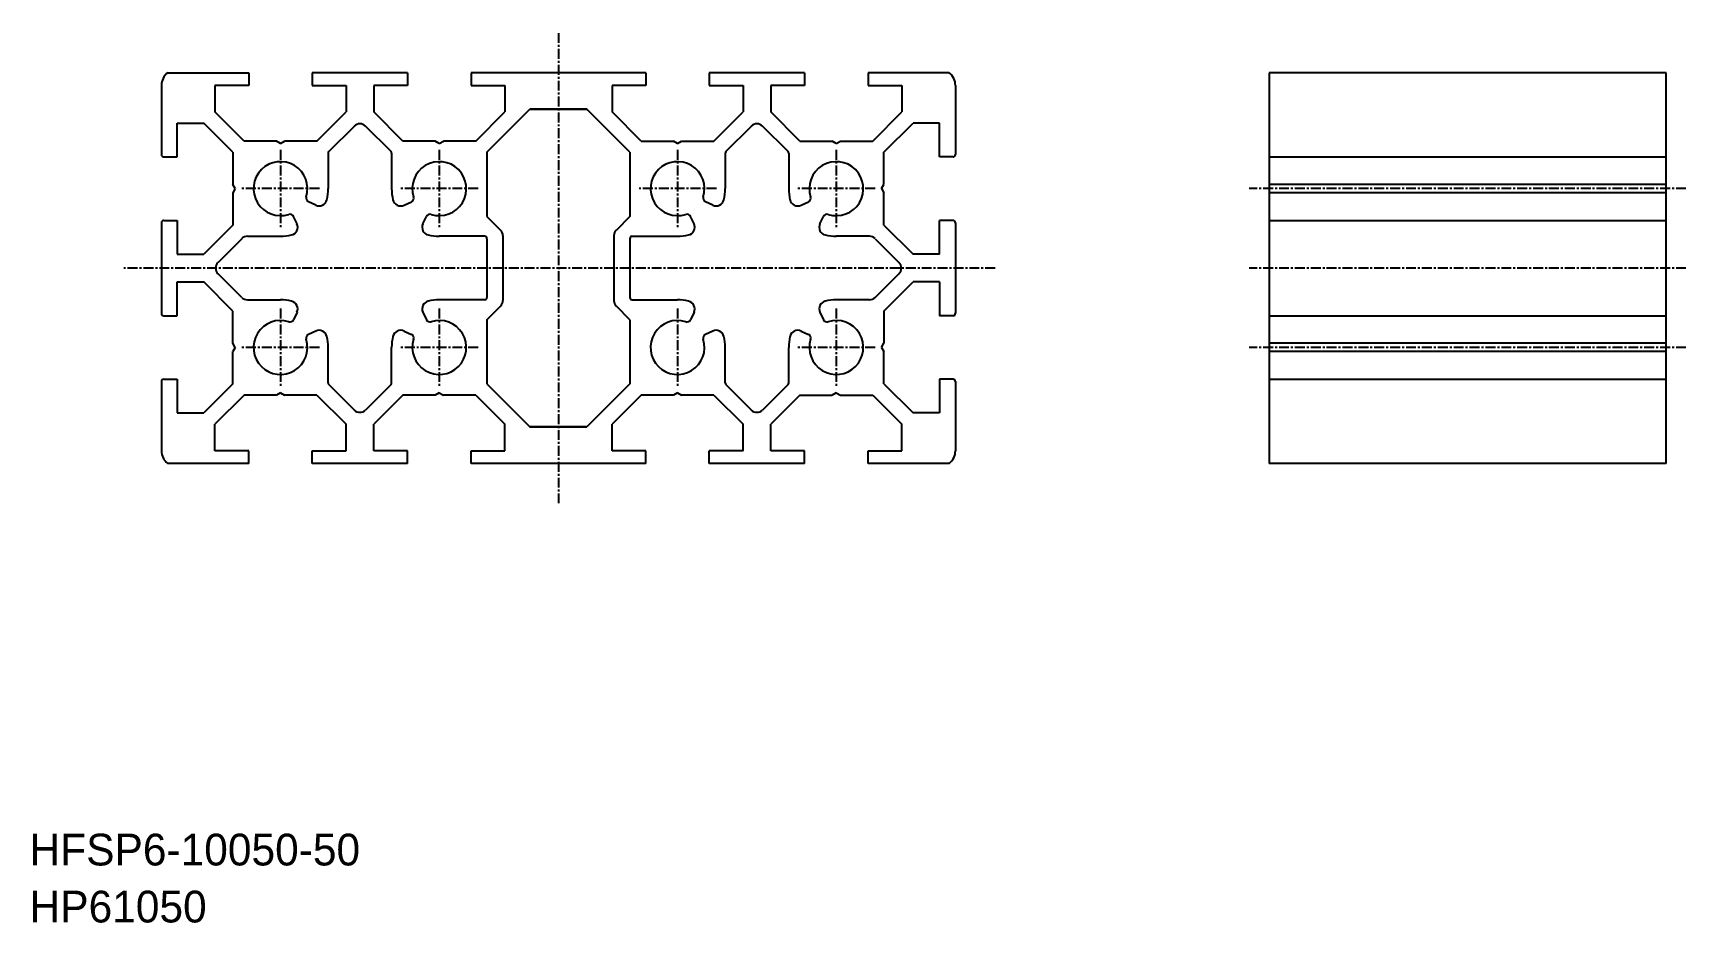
# Model space of a CAD drawing. Extents: x 0 to 209, y 8 to 120.
import ezdxf

# ---------------------------------------------------------------- set-up
doc = ezdxf.new("R2010")
doc.units = 0
doc.linetypes.add('CENTER', pattern=[2, 1.25, -0.25, 0.25, -0.25])
doc.layers.get('0').update_dxf_attribs({"linetype": 'CONTINUOUS'})
doc.layers.add('CENTER', color=1, linetype='CENTER')

msp = doc.modelspace()

# ---------------------------------------------------------------- linework, layer by layer
at = {"color": 7, "linetype": 'CONTINUOUS'}
for p, q in [((17.4, 114.84), (27.6, 114.84)), ((27.6, 114.84), (27.6, 113.24)), ((35.6, 114.84), (35.6, 113.24)), ((47.6, 114.84), (35.6, 114.84)), ((47.6, 114.84), (47.6, 113.24)), ((55.6, 114.84), (55.6, 113.24)), ((77.6, 114.84), (55.6, 114.84)), ((77.6, 114.84), (77.6, 113.24)), ((85.6, 114.84), (85.6, 113.24)), ((97.6, 114.84), (85.6, 114.84)), ((97.6, 114.84), (97.6, 113.24)), ((105.6, 114.84), (105.6, 113.24)), ((115.8, 114.84), (105.6, 114.84)), ((206.1, 114.84), (156.1, 114.84)), ((156.1, 114.84), (156.1, 65.64)), ((206.1, 65.64), (206.1, 114.84)), ((16.6, 113.24), (16.6, 104.54)), ((23.35, 113.24), (23.35, 109.9)), ((27.6, 113.24), (23.35, 113.24)), ((35.6, 113.24), (39.85, 113.24)), ((39.85, 113.24), (39.85, 109.9)), ((47.6, 113.24), (43.35, 113.24)), ((43.35, 113.24), (43.35, 109.9)), ((55.6, 113.24), (59.85, 113.24)), ((59.85, 113.24), (59.85, 109.9)), ((73.35, 113.24), (73.35, 109.9)), ((77.6, 113.24), (73.35, 113.24)), ((85.6, 113.24), (89.85, 113.24)), ((89.85, 113.24), (89.85, 109.9)), ((93.35, 113.24), (93.35, 109.9)), ((97.6, 113.24), (93.35, 113.24)), ((105.6, 113.24), (109.85, 113.24)), ((109.85, 113.24), (109.85, 109.9)), ((116.6, 113.24), (116.6, 104.54)), ((18.6, 108.49), (21.94, 108.49)), ((18.6, 104.24), (18.6, 108.49)), ((25.6, 104.82), (21.94, 108.49)), ((27.02, 106.24), (23.35, 109.9)), ((36.19, 106.24), (39.85, 109.9)), ((47.02, 106.24), (43.35, 109.9)), ((56.19, 106.24), (59.85, 109.9)), ((57.6, 104.82), (63.02, 110.24)), ((63.02, 110.24), (70.19, 110.24)), ((70.19, 110.24), (63.02, 110.24)), ((75.6, 104.82), (70.19, 110.24)), ((77.02, 106.24), (73.35, 109.9)), ((86.19, 106.24), (89.85, 109.9)), ((97.02, 106.24), (93.35, 109.9)), ((106.19, 106.24), (109.85, 109.9)), ((107.6, 104.82), (111.27, 108.49)), ((114.6, 108.49), (111.27, 108.49)), ((114.6, 104.24), (114.6, 108.49)), ((31.09, 106.24), (27.02, 106.24)), ((31.6, 105.94), (31.09, 106.24)), ((31.6, 105.94), (32.12, 106.24)), ((36.19, 106.24), (32.12, 106.24)), ((37.69, 104.91), (40.9, 108.12)), ((45.52, 104.91), (42.31, 108.12)), ((51.09, 106.24), (47.02, 106.24)), ((51.6, 105.94), (51.09, 106.24)), ((51.6, 105.94), (52.12, 106.24)), ((56.19, 106.24), (52.12, 106.24)), ((77.02, 106.24), (81.09, 106.24)), ((81.6, 105.94), (81.09, 106.24)), ((81.6, 105.94), (82.12, 106.24)), ((82.12, 106.24), (86.19, 106.24)), ((87.69, 104.91), (90.9, 108.12)), ((95.52, 104.91), (92.31, 108.12)), ((97.02, 106.24), (101.09, 106.24)), ((101.6, 105.94), (101.09, 106.24)), ((101.6, 105.94), (102.12, 106.24)), ((102.12, 106.24), (106.19, 106.24)), ((16.9, 104.24), (18.6, 104.24)), ((25.6, 104.82), (25.6, 100.76)), ((37.6, 104.7), (37.6, 100.24)), ((45.6, 104.7), (45.6, 100.24)), ((57.6, 104.82), (57.6, 96.74)), ((75.6, 104.82), (75.6, 96.74)), ((87.6, 104.7), (87.6, 100.24)), ((95.6, 104.7), (95.6, 100.24)), ((107.6, 100.76), (107.6, 104.82)), ((116.3, 104.24), (114.6, 104.24)), ((156.1, 104.24), (206.1, 104.24)), ((25.9, 100.24), (25.6, 100.76)), ((25.9, 100.24), (25.6, 99.72)), ((107.3, 100.24), (107.6, 100.76)), ((107.3, 100.24), (107.6, 99.72)), ((206.1, 100.76), (156.1, 100.76)), ((25.6, 99.72), (25.6, 95.65)), ((36.04, 98.17), (35.11, 98.6)), ((47.16, 98.17), (48.1, 98.6)), ((86.04, 98.17), (85.11, 98.6)), ((97.16, 98.17), (98.1, 98.6)), ((107.6, 95.65), (107.6, 99.72)), ((206.1, 99.72), (156.1, 99.72)), ((16.6, 95.94), (16.6, 84.54)), ((16.9, 96.24), (18.6, 96.24)), ((18.6, 96.24), (18.6, 91.99)), ((33.68, 95.8), (33.24, 96.73)), ((49.53, 95.8), (49.97, 96.73)), ((57.6, 96.74), (59.31, 95.03)), ((75.6, 96.74), (73.9, 95.03)), ((83.68, 95.8), (83.24, 96.73)), ((99.53, 95.8), (99.97, 96.73)), ((116.3, 96.24), (114.6, 96.24)), ((114.6, 91.99), (114.6, 96.24)), ((116.6, 95.94), (116.6, 84.54)), ((156.1, 96.24), (206.1, 96.24)), ((25.6, 95.65), (21.94, 91.99)), ((26.73, 93.94), (23.73, 90.94)), ((27.43, 94.24), (31.6, 94.24)), ((57.3, 94.24), (51.6, 94.24)), ((57.6, 93.94), (57.6, 86.54)), ((59.6, 94.32), (59.6, 86.15)), ((73.6, 94.32), (73.6, 86.15)), ((75.6, 93.94), (75.6, 86.54)), ((75.9, 94.24), (81.6, 94.24)), ((105.78, 94.24), (101.6, 94.24)), ((106.48, 93.94), (109.48, 90.94)), ((107.6, 95.65), (111.27, 91.99)), ((18.6, 91.99), (21.94, 91.99)), ((114.6, 91.99), (111.27, 91.99)), ((26.73, 86.53), (23.73, 89.53)), ((106.48, 86.53), (109.48, 89.53)), ((18.6, 88.49), (21.94, 88.49)), ((18.6, 84.24), (18.6, 88.49)), ((25.6, 84.82), (21.94, 88.49)), ((107.6, 84.82), (111.27, 88.49)), ((114.6, 88.49), (111.27, 88.49)), ((114.6, 88.49), (114.6, 84.24)), ((27.43, 86.24), (31.6, 86.24)), ((57.3, 86.24), (51.6, 86.24)), ((57.6, 83.74), (59.31, 85.44)), ((75.6, 83.74), (73.9, 85.44)), ((75.9, 86.24), (81.6, 86.24)), ((105.78, 86.24), (101.6, 86.24)), ((16.9, 84.24), (18.6, 84.24)), ((25.6, 80.76), (25.6, 84.82)), ((33.68, 84.68), (33.24, 83.74)), ((49.53, 84.68), (49.97, 83.74)), ((57.6, 83.74), (57.6, 75.65)), ((75.6, 83.74), (75.6, 75.65)), ((83.68, 84.68), (83.24, 83.74)), ((99.53, 84.68), (99.97, 83.74)), ((107.6, 84.82), (107.6, 80.76)), ((116.3, 84.24), (114.6, 84.24)), ((156.1, 84.24), (206.1, 84.24)), ((36.04, 82.31), (35.11, 81.87)), ((47.16, 82.31), (48.1, 81.87)), ((86.04, 82.31), (85.11, 81.87)), ((97.16, 82.31), (98.1, 81.87)), ((25.9, 80.24), (25.6, 80.76)), ((25.9, 80.24), (25.6, 79.72)), ((25.6, 75.65), (25.6, 79.72)), ((37.6, 75.78), (37.6, 80.24)), ((45.6, 75.78), (45.6, 80.24)), ((87.6, 75.78), (87.6, 80.24)), ((95.6, 75.78), (95.6, 80.24)), ((107.3, 80.24), (107.6, 80.76)), ((107.3, 80.24), (107.6, 79.72)), ((107.6, 75.65), (107.6, 79.72)), ((206.1, 80.76), (156.1, 80.76)), ((206.1, 79.72), (156.1, 79.72)), ((16.6, 75.94), (16.6, 67.24)), ((16.9, 76.24), (18.6, 76.24)), ((18.6, 76.24), (18.6, 71.99)), ((25.6, 75.65), (21.94, 71.99)), ((37.69, 75.56), (40.9, 72.36)), ((45.52, 75.56), (42.31, 72.36)), ((57.6, 75.65), (63.02, 70.24)), ((75.6, 75.65), (70.19, 70.24)), ((87.69, 75.56), (90.9, 72.36)), ((95.52, 75.56), (92.31, 72.36)), ((107.6, 75.65), (111.27, 71.99)), ((114.6, 76.24), (114.6, 71.99)), ((116.3, 76.24), (114.6, 76.24)), ((116.6, 75.94), (116.6, 67.24)), ((156.1, 76.24), (206.1, 76.24)), ((27.02, 74.24), (23.35, 70.57)), ((31.09, 74.24), (27.02, 74.24)), ((31.6, 74.54), (31.09, 74.24)), ((31.6, 74.54), (32.12, 74.24)), ((36.19, 74.24), (32.12, 74.24)), ((36.19, 74.24), (39.85, 70.57)), ((47.02, 74.24), (43.35, 70.57)), ((51.09, 74.24), (47.02, 74.24)), ((51.6, 74.54), (51.09, 74.24)), ((51.6, 74.54), (52.12, 74.24)), ((56.19, 74.24), (52.12, 74.24)), ((56.19, 74.24), (59.85, 70.57)), ((77.02, 74.24), (73.35, 70.57)), ((81.09, 74.24), (77.02, 74.24)), ((81.6, 74.54), (81.09, 74.24)), ((81.6, 74.54), (82.12, 74.24)), ((86.19, 74.24), (82.12, 74.24)), ((86.19, 74.24), (89.85, 70.57)), ((97.02, 74.24), (93.35, 70.57)), ((97.02, 74.24), (101.09, 74.24)), ((101.6, 74.54), (101.09, 74.24)), ((101.6, 74.54), (102.12, 74.24)), ((102.12, 74.24), (106.19, 74.24)), ((106.19, 74.24), (109.85, 70.57)), ((18.6, 71.99), (21.94, 71.99)), ((114.6, 71.99), (111.27, 71.99)), ((23.35, 67.24), (23.35, 70.57)), ((39.85, 67.24), (39.85, 70.57)), ((43.35, 67.24), (43.35, 70.57)), ((59.85, 67.24), (59.85, 70.57)), ((63.02, 70.24), (70.19, 70.24)), ((70.19, 70.24), (63.02, 70.24)), ((73.35, 67.24), (73.35, 70.57)), ((89.85, 67.24), (89.85, 70.57)), ((93.35, 67.24), (93.35, 70.57)), ((109.85, 67.24), (109.85, 70.57)), ((27.6, 67.24), (23.35, 67.24)), ((27.6, 65.64), (27.6, 67.24)), ((35.6, 67.24), (39.85, 67.24)), ((35.6, 65.64), (35.6, 67.24)), ((47.6, 67.24), (43.35, 67.24)), ((47.6, 65.64), (47.6, 67.24)), ((55.6, 67.24), (59.85, 67.24)), ((55.6, 65.64), (55.6, 67.24)), ((77.6, 67.24), (73.35, 67.24)), ((77.6, 65.64), (77.6, 67.24)), ((85.6, 65.64), (85.6, 67.24)), ((89.85, 67.24), (85.6, 67.24)), ((97.6, 67.24), (93.35, 67.24)), ((97.6, 65.64), (97.6, 67.24)), ((105.6, 67.24), (109.85, 67.24)), ((105.6, 65.64), (105.6, 67.24)), ((27.6, 65.64), (17.4, 65.64)), ((47.6, 65.64), (35.6, 65.64)), ((77.6, 65.64), (55.6, 65.64)), ((97.6, 65.64), (85.6, 65.64)), ((115.8, 65.64), (105.6, 65.64)), ((206.1, 65.64), (156.1, 65.64))]:
    msp.add_line(p, q, dxfattribs=at)
for centre, radius, start, end in [((18.6, 113.24), 2, 126.8699, 180), ((114.6, 113.24), 2, 0, 53.1301), ((41.6, 107.41), 1, 45, 135), ((91.6, 107.41), 1, 45, 135), ((16.9, 104.54), 0.3, 180, 270), ((37.9, 104.7), 0.3, 134.9998, 180), ((45.3, 104.7), 0.3, 0, 45.0001), ((87.9, 104.7), 0.3, 134.9999, 180), ((95.3, 104.7), 0.3, 0, 45.0002), ((116.3, 104.54), 0.3, 270, 0), ((31.6, 100.24), 3.4, 342.3659, 287.6341), ((51.6, 100.24), 3.4, 252.3659, 197.6341), ((81.6, 100.24), 3.4, 342.3659, 287.6341), ((101.6, 100.24), 3.4, 252.3659, 197.6341), ((31.6, 100.24), 6, 346.537, 0), ((51.6, 100.24), 6, 180, 193.463), ((81.6, 100.24), 6, 346.537, 0), ((101.6, 100.24), 6, 180, 193.463), ((35.32, 99.06), 0.5, 162.3659, 245), ((36.47, 99.07), 1, 245, 346.537), ((46.74, 99.07), 1, 193.463, 295), ((47.89, 99.06), 0.5, 294.9999, 17.6341), ((85.32, 99.06), 0.5, 162.3659, 245), ((86.47, 99.07), 1, 245, 346.537), ((96.74, 99.07), 1, 193.463, 295), ((97.89, 99.06), 0.5, 295, 17.6341), ((16.9, 95.94), 0.3, 90, 180), ((32.79, 96.52), 0.5, 25.0001, 107.6341), ((32.77, 95.38), 1, 283.4631, 25), ((50.44, 95.38), 1, 155, 256.5369), ((50.42, 96.52), 0.5, 72.3659, 155.0001), ((82.79, 96.52), 0.5, 25.0001, 107.6341), ((82.77, 95.38), 1, 283.4631, 25), ((100.44, 95.38), 1, 155, 256.5369), ((100.42, 96.52), 0.5, 72.3659, 154.9999), ((116.3, 95.94), 0.3, 0, 90), ((27.43, 93.24), 1, 90, 135), ((31.6, 100.24), 6, 270, 283.463), ((51.6, 100.24), 6, 256.537, 270), ((57.3, 93.94), 0.3, 0, 90), ((58.6, 94.32), 1, 0, 45), ((74.6, 94.32), 1, 135, 180), ((75.9, 93.94), 0.3, 90, 180), ((81.6, 100.24), 6, 270, 283.463), ((101.6, 100.24), 6, 256.537, 270), ((105.78, 93.24), 1, 45, 90), ((24.43, 90.24), 1, 135, 225), ((108.78, 90.24), 1, 315, 45), ((27.43, 87.24), 1, 224.9999, 270), ((31.6, 80.24), 6, 76.537, 90), ((32.77, 85.1), 1, 335, 76.5369), ((50.44, 85.1), 1, 103.4634, 204.9999), ((51.6, 80.24), 6, 90, 103.463), ((57.3, 86.54), 0.3, 270, 360), ((58.6, 86.15), 1, 315, 0), ((74.6, 86.15), 1, 180, 225), ((75.9, 86.54), 0.3, 180, 270), ((81.6, 80.24), 6, 76.537, 90), ((82.77, 85.1), 1, 335, 76.5369), ((100.44, 85.1), 1, 103.4631, 205), ((101.6, 80.24), 6, 90, 103.463), ((105.78, 87.24), 1, 270, 315.0001), ((16.9, 84.54), 0.3, 180, 270), ((31.6, 80.24), 3.4, 72.3659, 17.6341), ((32.79, 83.95), 0.5, 252.3659, 334.9999), ((51.6, 80.24), 3.4, 162.366, 107.6342), ((50.42, 83.95), 0.5, 205, 287.6342), ((81.6, 80.24), 3.4, 72.3659, 17.6341), ((82.79, 83.95), 0.5, 252.3659, 335.0002), ((101.6, 80.24), 3.4, 162.3659, 107.6341), ((100.42, 83.95), 0.5, 205, 287.6341), ((116.3, 84.54), 0.3, 270, 0), ((35.32, 81.42), 0.5, 114.9999, 197.6341), ((36.47, 81.4), 1, 13.463, 115), ((31.6, 80.24), 6, 360, 13.463), ((51.6, 80.24), 6, 166.5369, 180), ((46.74, 81.4), 1, 65, 166.5369), ((47.89, 81.42), 0.5, 342.366, 64.9999), ((85.32, 81.42), 0.5, 115.0001, 197.6341), ((86.47, 81.4), 1, 13.4631, 115), ((81.6, 80.24), 6, 0, 13.4631), ((101.6, 80.24), 6, 166.537, 180), ((96.74, 81.4), 1, 65, 166.537), ((97.89, 81.42), 0.5, 342.3659, 65.0001), ((16.9, 75.94), 0.3, 90, 180), ((37.9, 75.78), 0.3, 180, 225), ((45.3, 75.78), 0.3, 314.9999, 360), ((87.9, 75.78), 0.3, 180.0006, 225.0005), ((95.3, 75.78), 0.3, 315, 0), ((116.3, 75.94), 0.3, 360, 90), ((41.6, 73.07), 1, 225, 315), ((91.6, 73.07), 1, 225, 315), ((18.6, 67.24), 2, 180, 233.1301), ((114.6, 67.24), 2, 306.8699, 0)]:
    msp.add_arc(centre, radius, start, end, dxfattribs=at)
at = {"layer": 'CENTER', "color": 1, "linetype": 'CENTER'}
for p, q in [((66.6, 119.84), (66.6, 60.64)), ((31.6, 105.14), (31.6, 95.34)), ((51.6, 105.14), (51.6, 95.34)), ((81.6, 105.14), (81.6, 95.34)), ((101.6, 105.14), (101.6, 95.34)), ((36.5, 100.24), (26.7, 100.24)), ((56.5, 100.24), (46.7, 100.24)), ((86.5, 100.24), (76.7, 100.24)), ((106.5, 100.24), (96.7, 100.24)), ((208.6, 100.24), (153.6, 100.24)), ((121.6, 90.24), (11.6, 90.24)), ((208.6, 90.24), (153.6, 90.24)), ((31.6, 85.14), (31.6, 75.34)), ((51.6, 85.14), (51.6, 75.34)), ((81.6, 85.14), (81.6, 75.34)), ((101.6, 85.14), (101.6, 75.34)), ((36.5, 80.24), (26.7, 80.24)), ((56.5, 80.24), (46.7, 80.24)), ((106.5, 80.24), (96.7, 80.24)), ((208.6, 80.24), (153.6, 80.24))]:
    msp.add_line(p, q, dxfattribs=at)

# ---------------------------------------------------------------- texts
at = {"color": 7, "linetype": 'CONTINUOUS'}
for s, p in [('HFSP6-10050-50', (0, 15)), ('HP61050', (0, 7.82))]:
    msp.add_text(s, height=4, dxfattribs=at).set_placement(p)

doc.saveas('drawing.dxf')
